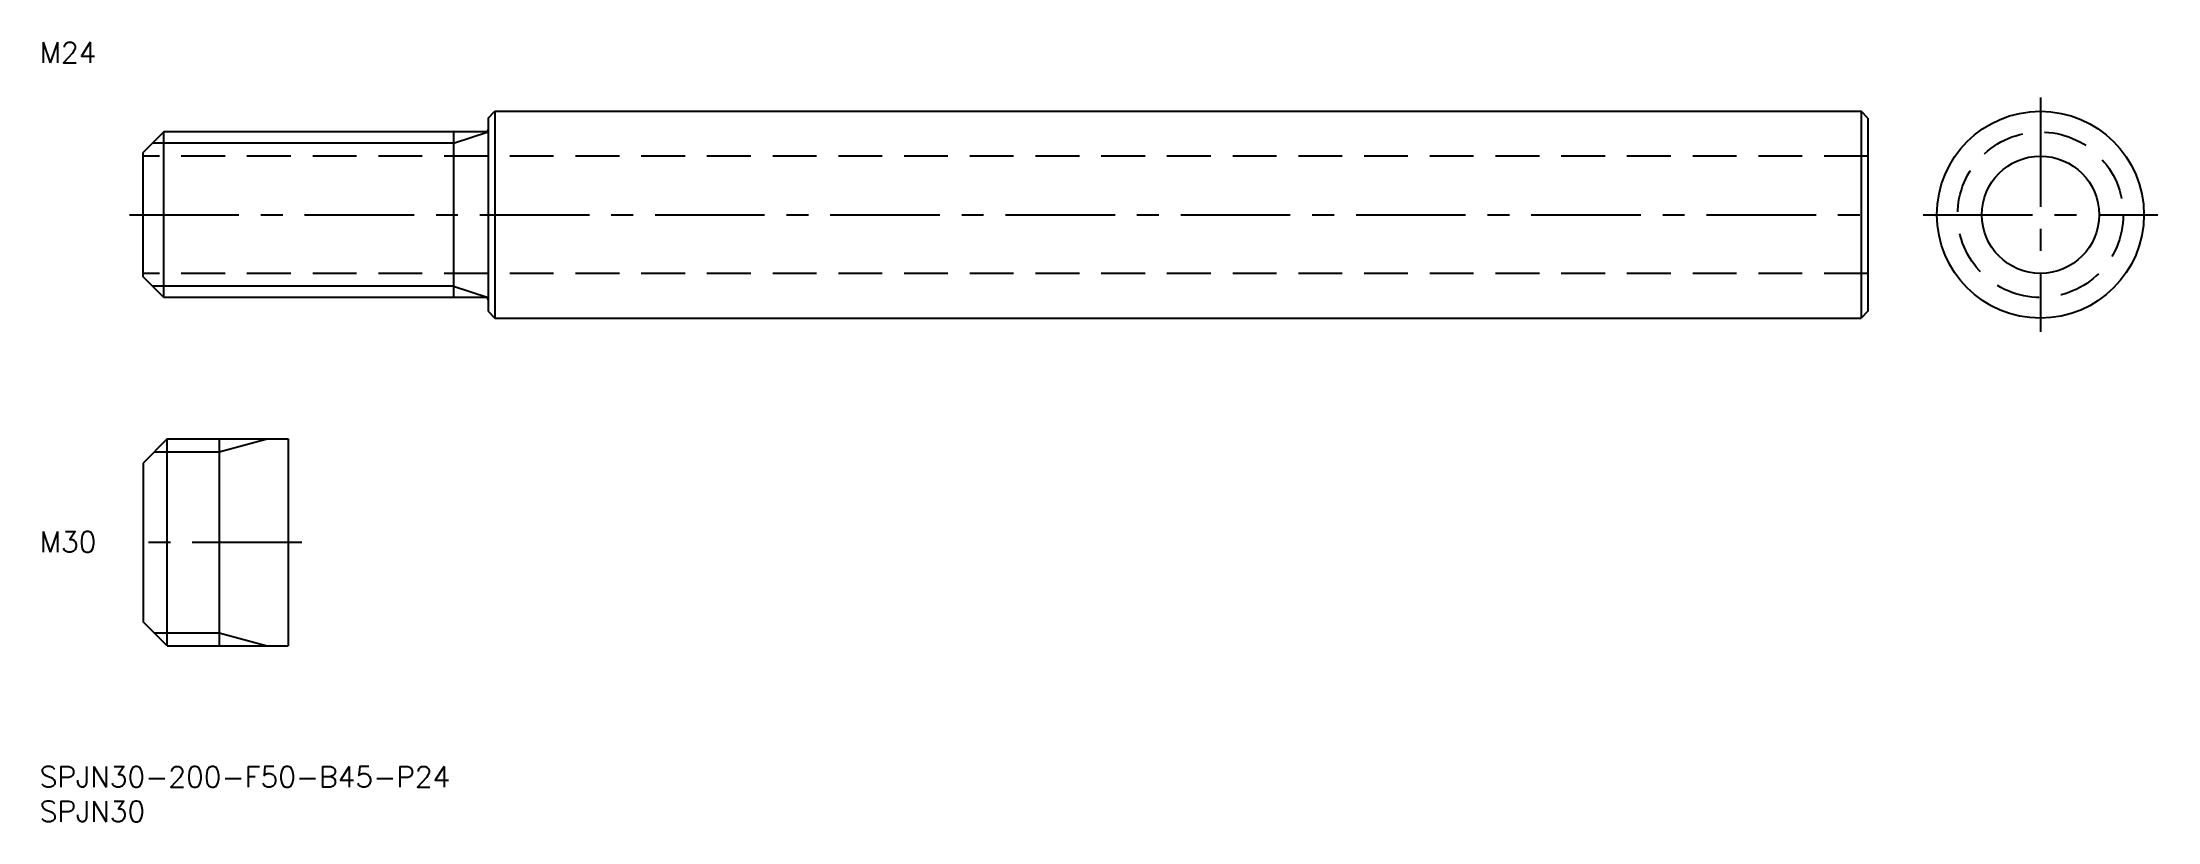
# Model space of a CAD drawing. Extents: x 0 to 307, y -8 to 105.
import ezdxf

# ---------------------------------------------------------------- set-up
doc = ezdxf.new("R2010")
doc.units = 0
doc.header["$LTSCALE"] = 0.5
doc.linetypes.add('CENTER', pattern=[50.8, 31.75, -6.35, 6.35, -6.35])
doc.linetypes.add('DASHED', pattern=[19.05, 12.7, -6.35])
for name, color, linetype in [('MSM_CENTER', 1, 'CENTER'), ('MSM_CONTINUOUS', 7, 'CONTINUOUS'), ('MSM_DASHED', 4, 'DASHED'), ('MSM_NARROW', 5, 'CONTINUOUS'), ('MSM_PART_NUMBER', 7, 'CONTINUOUS')]:
    doc.layers.add(name, color=color, linetype=linetype)
doc.styles.get("Standard").update_dxf_attribs({"font": 'txt.shx', "height": 1, "bigfont": 'bigfont.shx'})

# ---------------------------------------------------------------- blocks, each defined once
blk = doc.blocks.new('*U6')
at = {"layer": 'MSM_PART_NUMBER'}
blk.add_text('SPJN30-200-F50-B45-P24', height=3, dxfattribs=at).set_placement((0, -3))
blk = doc.blocks.new('*U7')
at = {"layer": 'MSM_PART_NUMBER'}
blk.add_text('SPJN30', height=3, dxfattribs=at).set_placement((0, -8))
blk = doc.blocks.new('*U8')
at = {"layer": 'MSM_PART_NUMBER'}
blk.add_text('M24', height=3, dxfattribs=at).set_placement((0, 102))
blk = doc.blocks.new('*U9')
at = {"layer": 'MSM_PART_NUMBER'}
blk.add_text('M30', height=3, dxfattribs=at).set_placement((0, 31.06))

msp = doc.modelspace()

# ---------------------------------------------------------------- linework, layer by layer
at = {"layer": 'MSM_CENTER'}
for p, q in [((290, 97), (290, 63)), ((13, 80), (267, 80)), ((273, 80), (307, 80)), ((38, 32.5), (13, 32.5))]:
    msp.add_line(p, q, dxfattribs=at)
at = {"layer": 'MSM_CONTINUOUS'}
for p, q in [((18, 92), (15, 89)), ((64.7, 92), (18, 92)), ((18, 68), (18, 92)), ((60, 92), (60, 68)), ((65, 94), (66, 95)), ((65, 94), (65, 66)), ((66, 95), (264, 95)), ((66, 95), (66, 65)), ((264, 95), (264, 65)), ((265, 94), (264, 95)), ((265, 94), (265, 66)), ((15, 71), (15, 89)), ((18, 68), (15, 71)), ((64.7, 68), (18, 68)), ((65, 66), (66, 65)), ((66, 65), (264, 65)), ((265, 66), (264, 65)), ((18.5, 47.5), (15, 44)), ((18.5, 47.5), (36, 47.5)), ((18.5, 17.5), (18.5, 47.5)), ((26, 47.5), (26, 17.5)), ((36, 47.5), (36, 17.5)), ((15, 44), (15, 21)), ((18.5, 17.5), (15, 21)), ((18.5, 17.5), (36, 17.5))]:
    msp.add_line(p, q, dxfattribs=at)
for centre, radius in [((290, 80), 15), ((290.0092, 80), 8.5)]:
    msp.add_circle(centre, radius, dxfattribs=at)
for centre, start, end in [((64.7, 92.3), 270, 0), ((64.7, 67.7), 0, 90)]:
    msp.add_arc(centre, 0.3, start, end, dxfattribs=at)
at = {"layer": 'MSM_DASHED'}
for p, q in [((265, 88.5), (15, 88.5)), ((265, 71.5), (15, 71.5))]:
    msp.add_line(p, q, dxfattribs=at)
msp.add_circle((290, 80), 12, dxfattribs=at)
at = {"layer": 'MSM_NARROW'}
for p, q in [((60, 90.376), (65, 92)), ((60, 90.376), (16.376, 90.376)), ((60, 69.624), (16.376, 69.624)), ((60, 69.624), (65, 68)), ((26, 45.6055), (33, 47.5)), ((16.6055, 45.6055), (26, 45.6055)), ((16.6055, 19.3945), (26, 19.3945)), ((26, 19.3945), (33, 17.5))]:
    msp.add_line(p, q, dxfattribs=at)

# ---------------------------------------------------------------- block references
at = {"layer": 'MSM_CONTINUOUS'}
for name in ['*U8', '*U9', '*U6', '*U7']:
    msp.add_blockref(name, (0, 0), dxfattribs=at)

doc.saveas('drawing.dxf')
